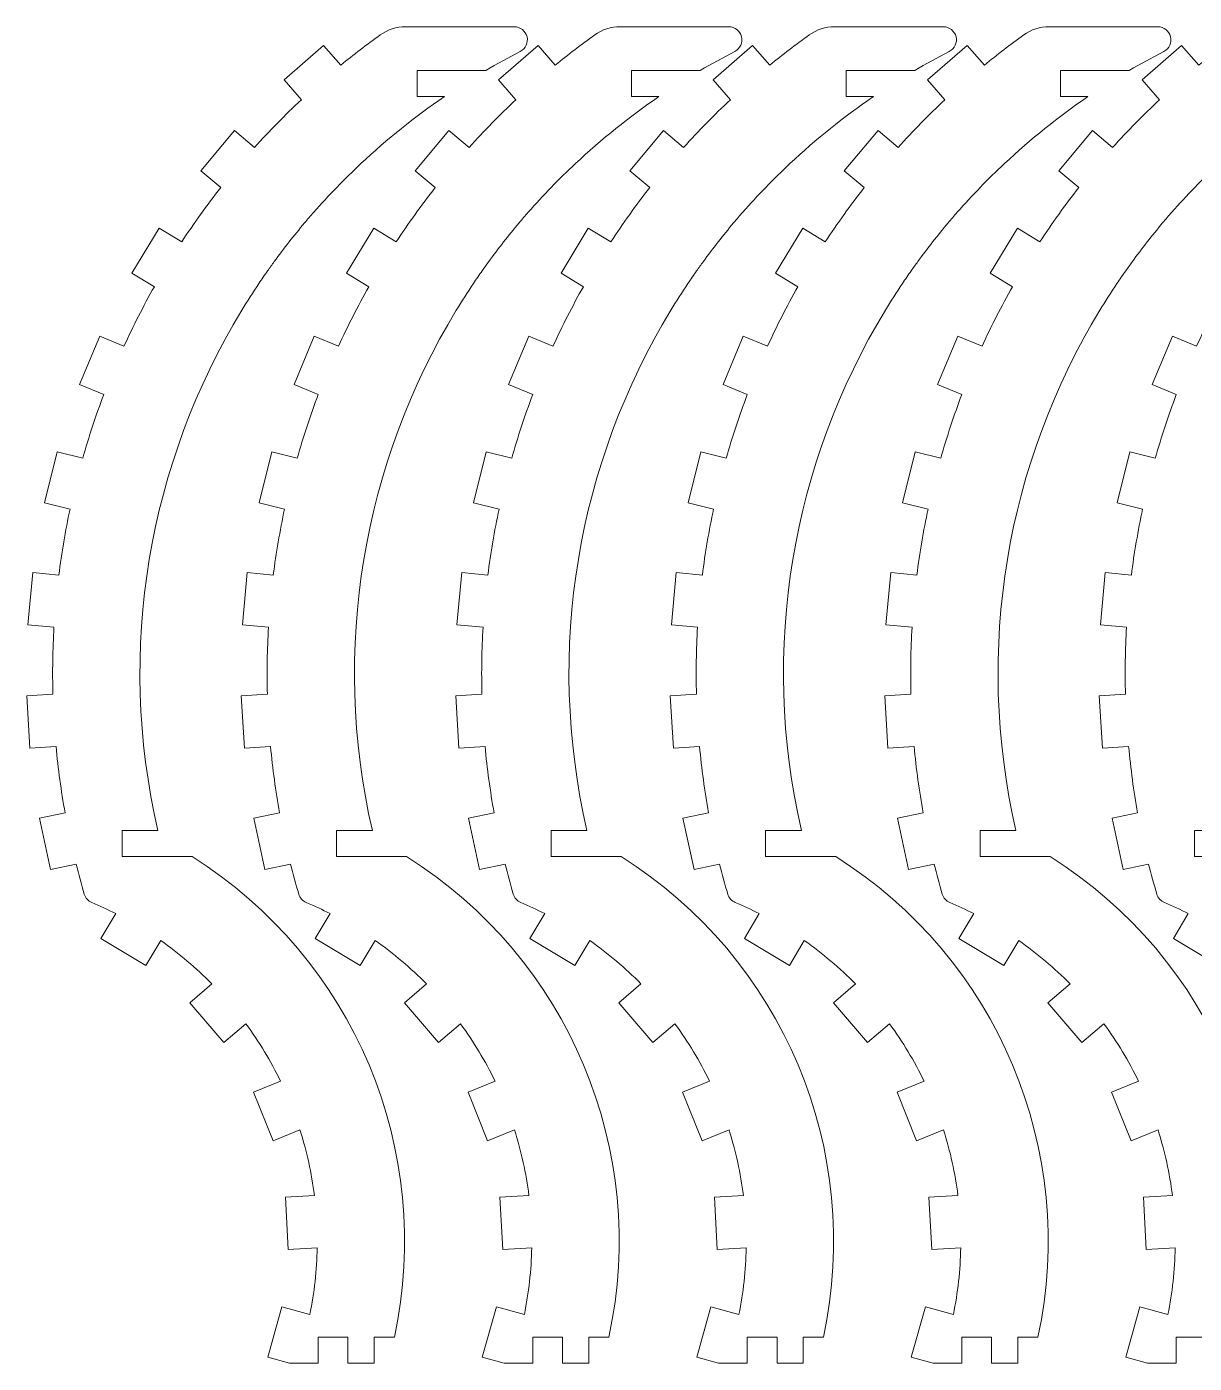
# Model space of a CAD drawing. Header units: millimetres. Extents: x -252 to 252, y -214 to 214.
# Drawn here: x -252.2 to -118.5, y -95.2 to 57.8 of the extents above; entities that cross this region are included whole.
import ezdxf

# ---------------------------------------------------------------- set-up
doc = ezdxf.new("R2010")
doc.units = ezdxf.units.MM
doc.header["$MEASUREMENT"] = 0
doc.layers.add('Camada 1', color=7, linetype='Continuous')

msp = doc.modelspace()

# ---------------------------------------------------------------- linework, layer by layer
at = {"layer": 'Camada 1', "lineweight": 20}
for points in [[(-248.5049, -4.9303), (-248.1849, -2.3951), (-247.7572, 0.1253), (-247.2228, 2.6242), (-247.2228, 2.6242), (-247.2228, 2.6242), (-250.1339, 3.349), (-250.1339, 3.349), (-250.1339, 3.349), (-250.1339, 3.349), (-248.6843, 9.1712), (-248.6843, 9.1712), (-248.6843, 9.1712), (-248.6843, 9.1712), (-245.7731, 8.4464), (-245.7731, 8.4464), (-245.7731, 8.4464), (-245.0734, 10.9041), (-244.2694, 13.3308), (-243.3632, 15.72), (-243.3632, 15.72), (-243.3632, 15.72), (-246.1311, 16.8769), (-246.1311, 16.8769), (-246.1311, 16.8769), (-246.1311, 16.8769), (-243.8175, 22.4128), (-243.8175, 22.4128), (-243.8175, 22.4128), (-243.8175, 22.4128), (-241.0495, 21.256), (-241.0495, 21.256), (-241.0495, 21.256), (-239.9861, 23.5795), (-238.8242, 25.8568), (-237.567, 28.0814), (-237.567, 28.0814), (-237.567, 28.0814), (-240.1282, 29.6436), (-240.1282, 29.6436), (-240.1282, 29.6436), (-240.1282, 29.6436), (-237.0037, 34.7659), (-237.0037, 34.7659), (-237.0037, 34.7659), (-237.0037, 34.7659), (-234.4426, 33.2037), (-234.4426, 33.2037), (-234.4426, 33.2037), (-233.04, 35.3397), (-231.547, 37.4149), (-229.9678, 39.4238), (-229.9678, 39.4238), (-229.9678, 39.4238), (-232.2631, 41.3555), (-232.2631, 41.3555), (-232.2631, 41.3555), (-232.2631, 41.3555), (-228.3999, 45.9462), (-228.3999, 45.9462), (-228.3999, 45.9462), (-228.3999, 45.9462), (-226.1045, 44.0146), (-226.1045, 44.0146), (-226.1045, 44.0146), (-224.3949, 45.9138), (-222.6052, 47.7394), (-220.7403, 49.4863), (-220.7403, 49.4863), (-220.7403, 49.4863), (-222.7171, 51.7429), (-222.7171, 51.7429), (-222.7171, 51.7429), (-222.7171, 51.7429), (-218.2039, 55.6965), (-218.2039, 55.6965), (-218.2039, 55.6965), (-218.2039, 55.6965), (-216.2271, 53.4399), (-216.2271, 53.4399), (-216.2271, 53.4399), (-214.7612, 54.64), (-213.2577, 55.7936), (-211.719, 56.8989), (-211.719, 56.8989), (-210.8689, 57.5095), (-209.8486, 57.838), (-208.802, 57.838), (-208.802, 57.838), (-208.802, 57.838), (-196.3724, 57.838), (-196.3724, 57.838), (-196.3724, 57.838), (-195.6795, 57.838), (-195.0767, 57.3634), (-194.9142, 56.6898), (-194.9142, 56.6898), (-194.7517, 56.0162), (-195.0717, 55.3189), (-195.6885, 55.003), (-195.6885, 55.003), (-197.0246, 54.3185), (-198.3411, 53.5966), (-199.6366, 52.838), (-199.6366, 52.838), (-199.6366, 52.838), (-207.499, 52.838), (-207.499, 52.838), (-207.499, 52.838), (-207.499, 52.838), (-207.499, 49.838), (-207.499, 49.838), (-207.499, 49.838), (-207.499, 49.838), (-204.3714, 49.838), (-204.3714, 49.838), (-204.3714, 49.838), (-207.7448, 47.5311), (-210.9424, 44.9672), (-213.9247, 42.1729), (-213.9247, 42.1729), (-215.8147, 40.4023), (-217.6189, 38.5394), (-219.3278, 36.5934), (-219.3278, 36.5934), (-219.6811, 36.1912), (-220.0303, 35.7851), (-220.3754, 35.3759), (-220.3754, 35.3759), (-221.5843, 33.942), (-222.7397, 32.4693), (-223.8397, 30.9612), (-223.8397, 30.9612), (-224.098, 30.6071), (-224.3533, 30.2509), (-224.6055, 29.893), (-224.6055, 29.893), (-224.9429, 29.4141), (-225.2748, 28.9317), (-225.6012, 28.4461), (-225.6012, 28.4461), (-226.2786, 27.4383), (-226.9324, 26.4161), (-227.5619, 25.3806), (-227.5619, 25.3806), (-238.188, 7.9032), (-241.956, -13.3923), (-237.1699, -34.162), (-237.1699, -34.162), (-237.1699, -34.162), (-241.2706, -34.162), (-241.2706, -34.162), (-241.2706, -34.162), (-241.2706, -34.162), (-241.2706, -37.162), (-241.2706, -37.162), (-241.2706, -37.162), (-241.2706, -37.162), (-233.244, -37.162), (-233.244, -37.162), (-233.244, -37.162), (-214.7307, -48.804), (-205.4802, -70.7853), (-210.0981, -92.162), (-210.0981, -92.162), (-210.0981, -92.162), (-212.4075, -92.162), (-212.4075, -92.162), (-212.4075, -92.162), (-212.4075, -92.162), (-212.4075, -95.162), (-212.4075, -95.162), (-212.4075, -95.162), (-212.4075, -95.162), (-215.4075, -95.162), (-215.4075, -95.162), (-215.4075, -95.162), (-215.4075, -95.162), (-215.4075, -92.162), (-215.4075, -92.162), (-215.4075, -92.162), (-215.4075, -92.162), (-218.8137, -92.162), (-218.8137, -92.162), (-218.8137, -92.162), (-218.8137, -92.162), (-218.8137, -95.162), (-218.8137, -95.162), (-218.8137, -95.162), (-218.8137, -95.162), (-222.0993, -95.162), (-222.0993, -95.162), (-222.0993, -95.162), (-222.0993, -95.162), (-224.5917, -94.4645), (-224.5917, -94.4645), (-224.5917, -94.4645), (-224.5917, -94.4645), (-222.9748, -88.6865), (-222.9748, -88.6865), (-222.9748, -88.6865), (-222.9748, -88.6865), (-219.7743, -89.5821), (-219.7743, -89.5821), (-219.7743, -89.5821), (-219.2611, -87.0682), (-218.9793, -84.5125), (-218.9326, -81.9472), (-218.9326, -81.9472), (-218.9326, -81.9472), (-222.2514, -82.1241), (-222.2514, -82.1241), (-222.2514, -82.1241), (-222.2514, -82.1241), (-222.5708, -76.1326), (-222.5708, -76.1326), (-222.5708, -76.1326), (-222.5708, -76.1326), (-219.252, -75.9557), (-219.252, -75.9557), (-219.252, -75.9557), (-219.5712, -73.4099), (-220.1231, -70.8986), (-220.9007, -68.4535), (-220.9007, -68.4535), (-220.9007, -68.4535), (-223.9878, -69.6844), (-223.9878, -69.6844), (-223.9878, -69.6844), (-223.9878, -69.6844), (-226.2099, -64.111), (-226.2099, -64.111), (-226.2099, -64.111), (-226.2099, -64.111), (-223.1227, -62.8802), (-223.1227, -62.8802), (-223.1227, -62.8802), (-224.2408, -60.5708), (-225.5681, -58.3687), (-227.088, -56.3016), (-227.088, -56.3016), (-227.088, -56.3016), (-229.6181, -58.4566), (-229.6181, -58.4566), (-229.6181, -58.4566), (-229.6181, -58.4566), (-233.5086, -53.8889), (-233.5086, -53.8889), (-233.5086, -53.8889), (-233.5086, -53.8889), (-230.9785, -51.7339), (-230.9785, -51.7339), (-230.9785, -51.7339), (-232.7774, -49.9044), (-234.7402, -48.2436), (-236.8423, -46.7724), (-236.8423, -46.7724), (-236.8423, -46.7724), (-238.5487, -49.6244), (-238.5487, -49.6244), (-238.5487, -49.6244), (-238.5487, -49.6244), (-243.6975, -46.5438), (-243.6975, -46.5438), (-243.6975, -46.5438), (-243.6975, -46.5438), (-241.9911, -43.6918), (-241.9911, -43.6918), (-241.9911, -43.6918), (-242.8892, -43.2382), (-243.8033, -42.8171), (-244.7316, -42.4292), (-244.7316, -42.4292), (-245.1493, -42.2546), (-245.4658, -41.9008), (-245.5929, -41.4663), (-245.5929, -41.4663), (-245.9277, -40.3219), (-246.2397, -39.1709), (-246.5287, -38.0141), (-246.5287, -38.0141), (-246.5287, -38.0141), (-249.4618, -38.6439), (-249.4618, -38.6439), (-249.4618, -38.6439), (-249.4618, -38.6439), (-250.7214, -32.7776), (-250.7214, -32.7776), (-250.7214, -32.7776), (-250.7214, -32.7776), (-247.7883, -32.1478), (-247.7883, -32.1478), (-247.7883, -32.1478), (-248.2412, -29.633), (-248.5867, -27.0999), (-248.824, -24.5557), (-248.824, -24.5557), (-248.824, -24.5557), (-251.8187, -24.7345), (-251.8187, -24.7345), (-251.8187, -24.7345), (-251.8187, -24.7345), (-252.1764, -18.7452), (-252.1764, -18.7452), (-252.1764, -18.7452), (-252.1764, -18.7452), (-249.1818, -18.5663), (-249.1818, -18.5663), (-249.1818, -18.5663), (-249.249, -16.0119), (-249.2074, -13.4558), (-249.0572, -10.9049), (-249.0572, -10.9049), (-249.0572, -10.9049), (-252.0444, -10.6287), (-252.0444, -10.6287), (-252.0444, -10.6287), (-252.0444, -10.6287), (-251.4921, -4.6542), (-251.4921, -4.6542), (-251.4921, -4.6542), (-251.4921, -4.6542), (-248.5049, -4.9303), (-248.5049, -4.9303)], [(-223.9516, -4.9303), (-223.6316, -2.3951), (-223.2039, 0.1253), (-222.6695, 2.6242), (-222.6695, 2.6242), (-222.6695, 2.6242), (-225.5806, 3.349), (-225.5806, 3.349), (-225.5806, 3.349), (-225.5806, 3.349), (-224.131, 9.1712), (-224.131, 9.1712), (-224.131, 9.1712), (-224.131, 9.1712), (-221.2198, 8.4464), (-221.2198, 8.4464), (-221.2198, 8.4464), (-220.5201, 10.9041), (-219.7161, 13.3308), (-218.8099, 15.72), (-218.8099, 15.72), (-218.8099, 15.72), (-221.5778, 16.8769), (-221.5778, 16.8769), (-221.5778, 16.8769), (-221.5778, 16.8769), (-219.2642, 22.4128), (-219.2642, 22.4128), (-219.2642, 22.4128), (-219.2642, 22.4128), (-216.4962, 21.256), (-216.4962, 21.256), (-216.4962, 21.256), (-215.4328, 23.5795), (-214.2709, 25.8568), (-213.0137, 28.0814), (-213.0137, 28.0814), (-213.0137, 28.0814), (-215.5749, 29.6436), (-215.5749, 29.6436), (-215.5749, 29.6436), (-215.5749, 29.6436), (-212.4504, 34.7659), (-212.4504, 34.7659), (-212.4504, 34.7659), (-212.4504, 34.7659), (-209.8893, 33.2037), (-209.8893, 33.2037), (-209.8893, 33.2037), (-208.4867, 35.3397), (-206.9937, 37.4149), (-205.4145, 39.4238), (-205.4145, 39.4238), (-205.4145, 39.4238), (-207.7098, 41.3555), (-207.7098, 41.3555), (-207.7098, 41.3555), (-207.7098, 41.3555), (-203.8466, 45.9462), (-203.8466, 45.9462), (-203.8466, 45.9462), (-203.8466, 45.9462), (-201.5512, 44.0146), (-201.5512, 44.0146), (-201.5512, 44.0146), (-199.8416, 45.9138), (-198.0519, 47.7394), (-196.187, 49.4863), (-196.187, 49.4863), (-196.187, 49.4863), (-198.1638, 51.7429), (-198.1638, 51.7429), (-198.1638, 51.7429), (-198.1638, 51.7429), (-193.6506, 55.6965), (-193.6506, 55.6965), (-193.6506, 55.6965), (-193.6506, 55.6965), (-191.6738, 53.4399), (-191.6738, 53.4399), (-191.6738, 53.4399), (-190.2079, 54.64), (-188.7044, 55.7936), (-187.1657, 56.8989), (-187.1657, 56.8989), (-186.3156, 57.5095), (-185.2953, 57.838), (-184.2487, 57.838), (-184.2487, 57.838), (-184.2487, 57.838), (-171.8191, 57.838), (-171.8191, 57.838), (-171.8191, 57.838), (-171.1262, 57.838), (-170.5234, 57.3634), (-170.3609, 56.6898), (-170.3609, 56.6898), (-170.1984, 56.0162), (-170.5184, 55.3189), (-171.1352, 55.003), (-171.1352, 55.003), (-172.4713, 54.3185), (-173.7878, 53.5966), (-175.0833, 52.838), (-175.0833, 52.838), (-175.0833, 52.838), (-182.9457, 52.838), (-182.9457, 52.838), (-182.9457, 52.838), (-182.9457, 52.838), (-182.9457, 49.838), (-182.9457, 49.838), (-182.9457, 49.838), (-182.9457, 49.838), (-179.8181, 49.838), (-179.8181, 49.838), (-179.8181, 49.838), (-183.1915, 47.5311), (-186.3891, 44.9672), (-189.3714, 42.1729), (-189.3714, 42.1729), (-191.2614, 40.4023), (-193.0656, 38.5394), (-194.7745, 36.5934), (-194.7745, 36.5934), (-195.1278, 36.1912), (-195.477, 35.7851), (-195.8221, 35.3759), (-195.8221, 35.3759), (-197.031, 33.942), (-198.1864, 32.4693), (-199.2864, 30.9612), (-199.2864, 30.9612), (-199.5447, 30.6071), (-199.8, 30.2509), (-200.0522, 29.893), (-200.0522, 29.893), (-200.3896, 29.4141), (-200.7215, 28.9317), (-201.0479, 28.4461), (-201.0479, 28.4461), (-201.7253, 27.4383), (-202.3791, 26.4161), (-203.0086, 25.3806), (-203.0086, 25.3806), (-213.6347, 7.9032), (-217.4027, -13.3923), (-212.6166, -34.162), (-212.6166, -34.162), (-212.6166, -34.162), (-216.7173, -34.162), (-216.7173, -34.162), (-216.7173, -34.162), (-216.7173, -34.162), (-216.7173, -37.162), (-216.7173, -37.162), (-216.7173, -37.162), (-216.7173, -37.162), (-208.6907, -37.162), (-208.6907, -37.162), (-208.6907, -37.162), (-190.1774, -48.804), (-180.9269, -70.7853), (-185.5448, -92.162), (-185.5448, -92.162), (-185.5448, -92.162), (-187.8542, -92.162), (-187.8542, -92.162), (-187.8542, -92.162), (-187.8542, -92.162), (-187.8542, -95.162), (-187.8542, -95.162), (-187.8542, -95.162), (-187.8542, -95.162), (-190.8542, -95.162), (-190.8542, -95.162), (-190.8542, -95.162), (-190.8542, -95.162), (-190.8542, -92.162), (-190.8542, -92.162), (-190.8542, -92.162), (-190.8542, -92.162), (-194.2604, -92.162), (-194.2604, -92.162), (-194.2604, -92.162), (-194.2604, -92.162), (-194.2604, -95.162), (-194.2604, -95.162), (-194.2604, -95.162), (-194.2604, -95.162), (-197.546, -95.162), (-197.546, -95.162), (-197.546, -95.162), (-197.546, -95.162), (-200.0384, -94.4645), (-200.0384, -94.4645), (-200.0384, -94.4645), (-200.0384, -94.4645), (-198.4215, -88.6865), (-198.4215, -88.6865), (-198.4215, -88.6865), (-198.4215, -88.6865), (-195.221, -89.5821), (-195.221, -89.5821), (-195.221, -89.5821), (-194.7078, -87.0682), (-194.426, -84.5125), (-194.3793, -81.9472), (-194.3793, -81.9472), (-194.3793, -81.9472), (-197.6981, -82.1241), (-197.6981, -82.1241), (-197.6981, -82.1241), (-197.6981, -82.1241), (-198.0175, -76.1326), (-198.0175, -76.1326), (-198.0175, -76.1326), (-198.0175, -76.1326), (-194.6987, -75.9557), (-194.6987, -75.9557), (-194.6987, -75.9557), (-195.0179, -73.4099), (-195.5698, -70.8986), (-196.3474, -68.4535), (-196.3474, -68.4535), (-196.3474, -68.4535), (-199.4345, -69.6844), (-199.4345, -69.6844), (-199.4345, -69.6844), (-199.4345, -69.6844), (-201.6566, -64.111), (-201.6566, -64.111), (-201.6566, -64.111), (-201.6566, -64.111), (-198.5694, -62.8802), (-198.5694, -62.8802), (-198.5694, -62.8802), (-199.6875, -60.5708), (-201.0148, -58.3687), (-202.5347, -56.3016), (-202.5347, -56.3016), (-202.5347, -56.3016), (-205.0648, -58.4566), (-205.0648, -58.4566), (-205.0648, -58.4566), (-205.0648, -58.4566), (-208.9553, -53.8889), (-208.9553, -53.8889), (-208.9553, -53.8889), (-208.9553, -53.8889), (-206.4252, -51.7339), (-206.4252, -51.7339), (-206.4252, -51.7339), (-208.2241, -49.9044), (-210.1869, -48.2436), (-212.289, -46.7724), (-212.289, -46.7724), (-212.289, -46.7724), (-213.9954, -49.6244), (-213.9954, -49.6244), (-213.9954, -49.6244), (-213.9954, -49.6244), (-219.1442, -46.5438), (-219.1442, -46.5438), (-219.1442, -46.5438), (-219.1442, -46.5438), (-217.4378, -43.6918), (-217.4378, -43.6918), (-217.4378, -43.6918), (-218.3359, -43.2382), (-219.25, -42.8171), (-220.1783, -42.4292), (-220.1783, -42.4292), (-220.596, -42.2546), (-220.9125, -41.9008), (-221.0396, -41.4663), (-221.0396, -41.4663), (-221.3744, -40.3219), (-221.6864, -39.1709), (-221.9754, -38.0141), (-221.9754, -38.0141), (-221.9754, -38.0141), (-224.9085, -38.6439), (-224.9085, -38.6439), (-224.9085, -38.6439), (-224.9085, -38.6439), (-226.1681, -32.7776), (-226.1681, -32.7776), (-226.1681, -32.7776), (-226.1681, -32.7776), (-223.235, -32.1478), (-223.235, -32.1478), (-223.235, -32.1478), (-223.6879, -29.633), (-224.0334, -27.0999), (-224.2707, -24.5557), (-224.2707, -24.5557), (-224.2707, -24.5557), (-227.2654, -24.7345), (-227.2654, -24.7345), (-227.2654, -24.7345), (-227.2654, -24.7345), (-227.6231, -18.7452), (-227.6231, -18.7452), (-227.6231, -18.7452), (-227.6231, -18.7452), (-224.6285, -18.5663), (-224.6285, -18.5663), (-224.6285, -18.5663), (-224.6957, -16.0119), (-224.6541, -13.4558), (-224.5039, -10.9049), (-224.5039, -10.9049), (-224.5039, -10.9049), (-227.4911, -10.6287), (-227.4911, -10.6287), (-227.4911, -10.6287), (-227.4911, -10.6287), (-226.9388, -4.6542), (-226.9388, -4.6542), (-226.9388, -4.6542), (-226.9388, -4.6542), (-223.9516, -4.9303), (-223.9516, -4.9303)], [(-199.3983, -4.9303), (-199.0783, -2.3951), (-198.6506, 0.1253), (-198.1162, 2.6242), (-198.1162, 2.6242), (-198.1162, 2.6242), (-201.0273, 3.349), (-201.0273, 3.349), (-201.0273, 3.349), (-201.0273, 3.349), (-199.5777, 9.1712), (-199.5777, 9.1712), (-199.5777, 9.1712), (-199.5777, 9.1712), (-196.6665, 8.4464), (-196.6665, 8.4464), (-196.6665, 8.4464), (-195.9668, 10.9041), (-195.1628, 13.3308), (-194.2566, 15.72), (-194.2566, 15.72), (-194.2566, 15.72), (-197.0245, 16.8769), (-197.0245, 16.8769), (-197.0245, 16.8769), (-197.0245, 16.8769), (-194.7109, 22.4128), (-194.7109, 22.4128), (-194.7109, 22.4128), (-194.7109, 22.4128), (-191.9429, 21.256), (-191.9429, 21.256), (-191.9429, 21.256), (-190.8795, 23.5795), (-189.7176, 25.8568), (-188.4604, 28.0814), (-188.4604, 28.0814), (-188.4604, 28.0814), (-191.0216, 29.6436), (-191.0216, 29.6436), (-191.0216, 29.6436), (-191.0216, 29.6436), (-187.8971, 34.7659), (-187.8971, 34.7659), (-187.8971, 34.7659), (-187.8971, 34.7659), (-185.336, 33.2037), (-185.336, 33.2037), (-185.336, 33.2037), (-183.9334, 35.3397), (-182.4404, 37.4149), (-180.8612, 39.4238), (-180.8612, 39.4238), (-180.8612, 39.4238), (-183.1565, 41.3555), (-183.1565, 41.3555), (-183.1565, 41.3555), (-183.1565, 41.3555), (-179.2933, 45.9462), (-179.2933, 45.9462), (-179.2933, 45.9462), (-179.2933, 45.9462), (-176.9979, 44.0146), (-176.9979, 44.0146), (-176.9979, 44.0146), (-175.2883, 45.9138), (-173.4986, 47.7394), (-171.6337, 49.4863), (-171.6337, 49.4863), (-171.6337, 49.4863), (-173.6105, 51.7429), (-173.6105, 51.7429), (-173.6105, 51.7429), (-173.6105, 51.7429), (-169.0973, 55.6965), (-169.0973, 55.6965), (-169.0973, 55.6965), (-169.0973, 55.6965), (-167.1205, 53.4399), (-167.1205, 53.4399), (-167.1205, 53.4399), (-165.6546, 54.64), (-164.1511, 55.7936), (-162.6124, 56.8989), (-162.6124, 56.8989), (-161.7623, 57.5095), (-160.742, 57.838), (-159.6954, 57.838), (-159.6954, 57.838), (-159.6954, 57.838), (-147.2658, 57.838), (-147.2658, 57.838), (-147.2658, 57.838), (-146.5729, 57.838), (-145.9701, 57.3634), (-145.8076, 56.6898), (-145.8076, 56.6898), (-145.6451, 56.0162), (-145.9651, 55.3189), (-146.5819, 55.003), (-146.5819, 55.003), (-147.918, 54.3185), (-149.2345, 53.5966), (-150.53, 52.838), (-150.53, 52.838), (-150.53, 52.838), (-158.3924, 52.838), (-158.3924, 52.838), (-158.3924, 52.838), (-158.3924, 52.838), (-158.3924, 49.838), (-158.3924, 49.838), (-158.3924, 49.838), (-158.3924, 49.838), (-155.2648, 49.838), (-155.2648, 49.838), (-155.2648, 49.838), (-158.6382, 47.5311), (-161.8358, 44.9672), (-164.8181, 42.1729), (-164.8181, 42.1729), (-166.7081, 40.4023), (-168.5123, 38.5394), (-170.2212, 36.5934), (-170.2212, 36.5934), (-170.5745, 36.1912), (-170.9237, 35.7851), (-171.2688, 35.3759), (-171.2688, 35.3759), (-172.4777, 33.942), (-173.6331, 32.4693), (-174.7331, 30.9612), (-174.7331, 30.9612), (-174.9914, 30.6071), (-175.2467, 30.2509), (-175.4989, 29.893), (-175.4989, 29.893), (-175.8363, 29.4141), (-176.1682, 28.9317), (-176.4946, 28.4461), (-176.4946, 28.4461), (-177.172, 27.4383), (-177.8258, 26.4161), (-178.4553, 25.3806), (-178.4553, 25.3806), (-189.0814, 7.9032), (-192.8494, -13.3923), (-188.0633, -34.162), (-188.0633, -34.162), (-188.0633, -34.162), (-192.164, -34.162), (-192.164, -34.162), (-192.164, -34.162), (-192.164, -34.162), (-192.164, -37.162), (-192.164, -37.162), (-192.164, -37.162), (-192.164, -37.162), (-184.1374, -37.162), (-184.1374, -37.162), (-184.1374, -37.162), (-165.6241, -48.804), (-156.3736, -70.7853), (-160.9915, -92.162), (-160.9915, -92.162), (-160.9915, -92.162), (-163.3009, -92.162), (-163.3009, -92.162), (-163.3009, -92.162), (-163.3009, -92.162), (-163.3009, -95.162), (-163.3009, -95.162), (-163.3009, -95.162), (-163.3009, -95.162), (-166.3009, -95.162), (-166.3009, -95.162), (-166.3009, -95.162), (-166.3009, -95.162), (-166.3009, -92.162), (-166.3009, -92.162), (-166.3009, -92.162), (-166.3009, -92.162), (-169.7071, -92.162), (-169.7071, -92.162), (-169.7071, -92.162), (-169.7071, -92.162), (-169.7071, -95.162), (-169.7071, -95.162), (-169.7071, -95.162), (-169.7071, -95.162), (-172.9927, -95.162), (-172.9927, -95.162), (-172.9927, -95.162), (-172.9927, -95.162), (-175.4851, -94.4645), (-175.4851, -94.4645), (-175.4851, -94.4645), (-175.4851, -94.4645), (-173.8682, -88.6865), (-173.8682, -88.6865), (-173.8682, -88.6865), (-173.8682, -88.6865), (-170.6677, -89.5821), (-170.6677, -89.5821), (-170.6677, -89.5821), (-170.1545, -87.0682), (-169.8727, -84.5125), (-169.826, -81.9472), (-169.826, -81.9472), (-169.826, -81.9472), (-173.1448, -82.1241), (-173.1448, -82.1241), (-173.1448, -82.1241), (-173.1448, -82.1241), (-173.4642, -76.1326), (-173.4642, -76.1326), (-173.4642, -76.1326), (-173.4642, -76.1326), (-170.1454, -75.9557), (-170.1454, -75.9557), (-170.1454, -75.9557), (-170.4646, -73.4099), (-171.0165, -70.8986), (-171.7941, -68.4535), (-171.7941, -68.4535), (-171.7941, -68.4535), (-174.8812, -69.6844), (-174.8812, -69.6844), (-174.8812, -69.6844), (-174.8812, -69.6844), (-177.1033, -64.111), (-177.1033, -64.111), (-177.1033, -64.111), (-177.1033, -64.111), (-174.0161, -62.8802), (-174.0161, -62.8802), (-174.0161, -62.8802), (-175.1342, -60.5708), (-176.4615, -58.3687), (-177.9814, -56.3016), (-177.9814, -56.3016), (-177.9814, -56.3016), (-180.5115, -58.4566), (-180.5115, -58.4566), (-180.5115, -58.4566), (-180.5115, -58.4566), (-184.402, -53.8889), (-184.402, -53.8889), (-184.402, -53.8889), (-184.402, -53.8889), (-181.8719, -51.7339), (-181.8719, -51.7339), (-181.8719, -51.7339), (-183.6708, -49.9044), (-185.6336, -48.2436), (-187.7357, -46.7724), (-187.7357, -46.7724), (-187.7357, -46.7724), (-189.4421, -49.6244), (-189.4421, -49.6244), (-189.4421, -49.6244), (-189.4421, -49.6244), (-194.5909, -46.5438), (-194.5909, -46.5438), (-194.5909, -46.5438), (-194.5909, -46.5438), (-192.8845, -43.6918), (-192.8845, -43.6918), (-192.8845, -43.6918), (-193.7826, -43.2382), (-194.6967, -42.8171), (-195.625, -42.4292), (-195.625, -42.4292), (-196.0427, -42.2546), (-196.3592, -41.9008), (-196.4863, -41.4663), (-196.4863, -41.4663), (-196.8211, -40.3219), (-197.1331, -39.1709), (-197.4221, -38.0141), (-197.4221, -38.0141), (-197.4221, -38.0141), (-200.3552, -38.6439), (-200.3552, -38.6439), (-200.3552, -38.6439), (-200.3552, -38.6439), (-201.6148, -32.7776), (-201.6148, -32.7776), (-201.6148, -32.7776), (-201.6148, -32.7776), (-198.6817, -32.1478), (-198.6817, -32.1478), (-198.6817, -32.1478), (-199.1346, -29.633), (-199.4801, -27.0999), (-199.7174, -24.5557), (-199.7174, -24.5557), (-199.7174, -24.5557), (-202.7121, -24.7345), (-202.7121, -24.7345), (-202.7121, -24.7345), (-202.7121, -24.7345), (-203.0698, -18.7452), (-203.0698, -18.7452), (-203.0698, -18.7452), (-203.0698, -18.7452), (-200.0752, -18.5663), (-200.0752, -18.5663), (-200.0752, -18.5663), (-200.1424, -16.0119), (-200.1008, -13.4558), (-199.9506, -10.9049), (-199.9506, -10.9049), (-199.9506, -10.9049), (-202.9378, -10.6287), (-202.9378, -10.6287), (-202.9378, -10.6287), (-202.9378, -10.6287), (-202.3855, -4.6542), (-202.3855, -4.6542), (-202.3855, -4.6542), (-202.3855, -4.6542), (-199.3983, -4.9303), (-199.3983, -4.9303)], [(-174.845, -4.9303), (-174.525, -2.3951), (-174.0973, 0.1253), (-173.5629, 2.6242), (-173.5629, 2.6242), (-173.5629, 2.6242), (-176.474, 3.349), (-176.474, 3.349), (-176.474, 3.349), (-176.474, 3.349), (-175.0244, 9.1712), (-175.0244, 9.1712), (-175.0244, 9.1712), (-175.0244, 9.1712), (-172.1132, 8.4464), (-172.1132, 8.4464), (-172.1132, 8.4464), (-171.4135, 10.9041), (-170.6095, 13.3308), (-169.7033, 15.72), (-169.7033, 15.72), (-169.7033, 15.72), (-172.4712, 16.8769), (-172.4712, 16.8769), (-172.4712, 16.8769), (-172.4712, 16.8769), (-170.1576, 22.4128), (-170.1576, 22.4128), (-170.1576, 22.4128), (-170.1576, 22.4128), (-167.3896, 21.256), (-167.3896, 21.256), (-167.3896, 21.256), (-166.3262, 23.5795), (-165.1643, 25.8568), (-163.9071, 28.0814), (-163.9071, 28.0814), (-163.9071, 28.0814), (-166.4683, 29.6436), (-166.4683, 29.6436), (-166.4683, 29.6436), (-166.4683, 29.6436), (-163.3438, 34.7659), (-163.3438, 34.7659), (-163.3438, 34.7659), (-163.3438, 34.7659), (-160.7827, 33.2037), (-160.7827, 33.2037), (-160.7827, 33.2037), (-159.3801, 35.3397), (-157.8871, 37.4149), (-156.3079, 39.4238), (-156.3079, 39.4238), (-156.3079, 39.4238), (-158.6032, 41.3555), (-158.6032, 41.3555), (-158.6032, 41.3555), (-158.6032, 41.3555), (-154.74, 45.9462), (-154.74, 45.9462), (-154.74, 45.9462), (-154.74, 45.9462), (-152.4446, 44.0146), (-152.4446, 44.0146), (-152.4446, 44.0146), (-150.735, 45.9138), (-148.9453, 47.7394), (-147.0804, 49.4863), (-147.0804, 49.4863), (-147.0804, 49.4863), (-149.0572, 51.7429), (-149.0572, 51.7429), (-149.0572, 51.7429), (-149.0572, 51.7429), (-144.544, 55.6965), (-144.544, 55.6965), (-144.544, 55.6965), (-144.544, 55.6965), (-142.5672, 53.4399), (-142.5672, 53.4399), (-142.5672, 53.4399), (-141.1013, 54.64), (-139.5978, 55.7936), (-138.0591, 56.8989), (-138.0591, 56.8989), (-137.209, 57.5095), (-136.1887, 57.838), (-135.1421, 57.838), (-135.1421, 57.838), (-135.1421, 57.838), (-122.7125, 57.838), (-122.7125, 57.838), (-122.7125, 57.838), (-122.0196, 57.838), (-121.4168, 57.3634), (-121.2543, 56.6898), (-121.2543, 56.6898), (-121.0918, 56.0162), (-121.4118, 55.3189), (-122.0286, 55.003), (-122.0286, 55.003), (-123.3647, 54.3185), (-124.6812, 53.5966), (-125.9767, 52.838), (-125.9767, 52.838), (-125.9767, 52.838), (-133.8391, 52.838), (-133.8391, 52.838), (-133.8391, 52.838), (-133.8391, 52.838), (-133.8391, 49.838), (-133.8391, 49.838), (-133.8391, 49.838), (-133.8391, 49.838), (-130.7115, 49.838), (-130.7115, 49.838), (-130.7115, 49.838), (-134.0849, 47.5311), (-137.2825, 44.9672), (-140.2648, 42.1729), (-140.2648, 42.1729), (-142.1548, 40.4023), (-143.959, 38.5394), (-145.6679, 36.5934), (-145.6679, 36.5934), (-146.0212, 36.1912), (-146.3704, 35.7851), (-146.7155, 35.3759), (-146.7155, 35.3759), (-147.9244, 33.942), (-149.0798, 32.4693), (-150.1798, 30.9612), (-150.1798, 30.9612), (-150.4381, 30.6071), (-150.6934, 30.2509), (-150.9456, 29.893), (-150.9456, 29.893), (-151.283, 29.4141), (-151.6149, 28.9317), (-151.9413, 28.4461), (-151.9413, 28.4461), (-152.6187, 27.4383), (-153.2725, 26.4161), (-153.902, 25.3806), (-153.902, 25.3806), (-164.5281, 7.9032), (-168.2961, -13.3923), (-163.51, -34.162), (-163.51, -34.162), (-163.51, -34.162), (-167.6107, -34.162), (-167.6107, -34.162), (-167.6107, -34.162), (-167.6107, -34.162), (-167.6107, -37.162), (-167.6107, -37.162), (-167.6107, -37.162), (-167.6107, -37.162), (-159.5841, -37.162), (-159.5841, -37.162), (-159.5841, -37.162), (-141.0708, -48.804), (-131.8203, -70.7853), (-136.4382, -92.162), (-136.4382, -92.162), (-136.4382, -92.162), (-138.7476, -92.162), (-138.7476, -92.162), (-138.7476, -92.162), (-138.7476, -92.162), (-138.7476, -95.162), (-138.7476, -95.162), (-138.7476, -95.162), (-138.7476, -95.162), (-141.7476, -95.162), (-141.7476, -95.162), (-141.7476, -95.162), (-141.7476, -95.162), (-141.7476, -92.162), (-141.7476, -92.162), (-141.7476, -92.162), (-141.7476, -92.162), (-145.1538, -92.162), (-145.1538, -92.162), (-145.1538, -92.162), (-145.1538, -92.162), (-145.1538, -95.162), (-145.1538, -95.162), (-145.1538, -95.162), (-145.1538, -95.162), (-148.4394, -95.162), (-148.4394, -95.162), (-148.4394, -95.162), (-148.4394, -95.162), (-150.9318, -94.4645), (-150.9318, -94.4645), (-150.9318, -94.4645), (-150.9318, -94.4645), (-149.3149, -88.6865), (-149.3149, -88.6865), (-149.3149, -88.6865), (-149.3149, -88.6865), (-146.1144, -89.5821), (-146.1144, -89.5821), (-146.1144, -89.5821), (-145.6012, -87.0682), (-145.3194, -84.5125), (-145.2727, -81.9472), (-145.2727, -81.9472), (-145.2727, -81.9472), (-148.5915, -82.1241), (-148.5915, -82.1241), (-148.5915, -82.1241), (-148.5915, -82.1241), (-148.9109, -76.1326), (-148.9109, -76.1326), (-148.9109, -76.1326), (-148.9109, -76.1326), (-145.5921, -75.9557), (-145.5921, -75.9557), (-145.5921, -75.9557), (-145.9113, -73.4099), (-146.4632, -70.8986), (-147.2408, -68.4535), (-147.2408, -68.4535), (-147.2408, -68.4535), (-150.3279, -69.6844), (-150.3279, -69.6844), (-150.3279, -69.6844), (-150.3279, -69.6844), (-152.55, -64.111), (-152.55, -64.111), (-152.55, -64.111), (-152.55, -64.111), (-149.4628, -62.8802), (-149.4628, -62.8802), (-149.4628, -62.8802), (-150.5809, -60.5708), (-151.9082, -58.3687), (-153.4281, -56.3016), (-153.4281, -56.3016), (-153.4281, -56.3016), (-155.9582, -58.4566), (-155.9582, -58.4566), (-155.9582, -58.4566), (-155.9582, -58.4566), (-159.8487, -53.8889), (-159.8487, -53.8889), (-159.8487, -53.8889), (-159.8487, -53.8889), (-157.3186, -51.7339), (-157.3186, -51.7339), (-157.3186, -51.7339), (-159.1175, -49.9044), (-161.0803, -48.2436), (-163.1824, -46.7724), (-163.1824, -46.7724), (-163.1824, -46.7724), (-164.8888, -49.6244), (-164.8888, -49.6244), (-164.8888, -49.6244), (-164.8888, -49.6244), (-170.0376, -46.5438), (-170.0376, -46.5438), (-170.0376, -46.5438), (-170.0376, -46.5438), (-168.3312, -43.6918), (-168.3312, -43.6918), (-168.3312, -43.6918), (-169.2293, -43.2382), (-170.1434, -42.8171), (-171.0717, -42.4292), (-171.0717, -42.4292), (-171.4894, -42.2546), (-171.8059, -41.9008), (-171.933, -41.4663), (-171.933, -41.4663), (-172.2678, -40.3219), (-172.5798, -39.1709), (-172.8688, -38.0141), (-172.8688, -38.0141), (-172.8688, -38.0141), (-175.8019, -38.6439), (-175.8019, -38.6439), (-175.8019, -38.6439), (-175.8019, -38.6439), (-177.0615, -32.7776), (-177.0615, -32.7776), (-177.0615, -32.7776), (-177.0615, -32.7776), (-174.1284, -32.1478), (-174.1284, -32.1478), (-174.1284, -32.1478), (-174.5813, -29.633), (-174.9268, -27.0999), (-175.1641, -24.5557), (-175.1641, -24.5557), (-175.1641, -24.5557), (-178.1588, -24.7345), (-178.1588, -24.7345), (-178.1588, -24.7345), (-178.1588, -24.7345), (-178.5165, -18.7452), (-178.5165, -18.7452), (-178.5165, -18.7452), (-178.5165, -18.7452), (-175.5219, -18.5663), (-175.5219, -18.5663), (-175.5219, -18.5663), (-175.5891, -16.0119), (-175.5475, -13.4558), (-175.3973, -10.9049), (-175.3973, -10.9049), (-175.3973, -10.9049), (-178.3845, -10.6287), (-178.3845, -10.6287), (-178.3845, -10.6287), (-178.3845, -10.6287), (-177.8322, -4.6542), (-177.8322, -4.6542), (-177.8322, -4.6542), (-177.8322, -4.6542), (-174.845, -4.9303), (-174.845, -4.9303)], [(-150.2917, -4.9303), (-149.9717, -2.3951), (-149.544, 0.1253), (-149.0096, 2.6242), (-149.0096, 2.6242), (-149.0096, 2.6242), (-151.9207, 3.349), (-151.9207, 3.349), (-151.9207, 3.349), (-151.9207, 3.349), (-150.4711, 9.1712), (-150.4711, 9.1712), (-150.4711, 9.1712), (-150.4711, 9.1712), (-147.5599, 8.4464), (-147.5599, 8.4464), (-147.5599, 8.4464), (-146.8602, 10.9041), (-146.0562, 13.3308), (-145.15, 15.72), (-145.15, 15.72), (-145.15, 15.72), (-147.9179, 16.8769), (-147.9179, 16.8769), (-147.9179, 16.8769), (-147.9179, 16.8769), (-145.6043, 22.4128), (-145.6043, 22.4128), (-145.6043, 22.4128), (-145.6043, 22.4128), (-142.8363, 21.256), (-142.8363, 21.256), (-142.8363, 21.256), (-141.7729, 23.5795), (-140.611, 25.8568), (-139.3538, 28.0814), (-139.3538, 28.0814), (-139.3538, 28.0814), (-141.915, 29.6436), (-141.915, 29.6436), (-141.915, 29.6436), (-141.915, 29.6436), (-138.7905, 34.7659), (-138.7905, 34.7659), (-138.7905, 34.7659), (-138.7905, 34.7659), (-136.2294, 33.2037), (-136.2294, 33.2037), (-136.2294, 33.2037), (-134.8268, 35.3397), (-133.3338, 37.4149), (-131.7546, 39.4238), (-131.7546, 39.4238), (-131.7546, 39.4238), (-134.0499, 41.3555), (-134.0499, 41.3555), (-134.0499, 41.3555), (-134.0499, 41.3555), (-130.1867, 45.9462), (-130.1867, 45.9462), (-130.1867, 45.9462), (-130.1867, 45.9462), (-127.8913, 44.0146), (-127.8913, 44.0146), (-127.8913, 44.0146), (-126.1817, 45.9138), (-124.392, 47.7394), (-122.5271, 49.4863), (-122.5271, 49.4863), (-122.5271, 49.4863), (-124.5039, 51.7429), (-124.5039, 51.7429), (-124.5039, 51.7429), (-124.5039, 51.7429), (-119.9907, 55.6965), (-119.9907, 55.6965), (-119.9907, 55.6965), (-119.9907, 55.6965), (-118.0139, 53.4399), (-118.0139, 53.4399), (-118.0139, 53.4399), (-116.548, 54.64), (-115.0445, 55.7936), (-113.5058, 56.8989), (-113.5058, 56.8989), (-112.6557, 57.5095), (-111.6354, 57.838), (-110.5888, 57.838), (-110.5888, 57.838), (-110.5888, 57.838), (-98.1592, 57.838), (-98.1592, 57.838), (-98.1592, 57.838), (-97.4663, 57.838), (-96.8635, 57.3634), (-96.701, 56.6898), (-96.701, 56.6898), (-96.5385, 56.0162), (-96.8585, 55.3189), (-97.4753, 55.003), (-97.4753, 55.003), (-98.8114, 54.3185), (-100.1279, 53.5966), (-101.4234, 52.838), (-101.4234, 52.838), (-101.4234, 52.838), (-109.2858, 52.838), (-109.2858, 52.838), (-109.2858, 52.838), (-109.2858, 52.838), (-109.2858, 49.838), (-109.2858, 49.838), (-109.2858, 49.838), (-109.2858, 49.838), (-106.1582, 49.838), (-106.1582, 49.838), (-106.1582, 49.838), (-109.5316, 47.5311), (-112.7292, 44.9672), (-115.7115, 42.1729), (-115.7115, 42.1729), (-117.6015, 40.4023), (-119.4057, 38.5394), (-121.1146, 36.5934), (-121.1146, 36.5934), (-121.4679, 36.1912), (-121.8171, 35.7851), (-122.1622, 35.3759), (-122.1622, 35.3759), (-123.3711, 33.942), (-124.5265, 32.4693), (-125.6265, 30.9612), (-125.6265, 30.9612), (-125.8848, 30.6071), (-126.1401, 30.2509), (-126.3923, 29.893), (-126.3923, 29.893), (-126.7297, 29.4141), (-127.0616, 28.9317), (-127.388, 28.4461), (-127.388, 28.4461), (-128.0654, 27.4383), (-128.7192, 26.4161), (-129.3487, 25.3806), (-129.3487, 25.3806), (-139.9748, 7.9032), (-143.7428, -13.3923), (-138.9567, -34.162), (-138.9567, -34.162), (-138.9567, -34.162), (-143.0574, -34.162), (-143.0574, -34.162), (-143.0574, -34.162), (-143.0574, -34.162), (-143.0574, -37.162), (-143.0574, -37.162), (-143.0574, -37.162), (-143.0574, -37.162), (-135.0308, -37.162), (-135.0308, -37.162), (-135.0308, -37.162), (-116.5175, -48.804), (-107.267, -70.7853), (-111.8849, -92.162), (-111.8849, -92.162), (-111.8849, -92.162), (-114.1943, -92.162), (-114.1943, -92.162), (-114.1943, -92.162), (-114.1943, -92.162), (-114.1943, -95.162), (-114.1943, -95.162), (-114.1943, -95.162), (-114.1943, -95.162), (-117.1943, -95.162), (-117.1943, -95.162), (-117.1943, -95.162), (-117.1943, -95.162), (-117.1943, -92.162), (-117.1943, -92.162), (-117.1943, -92.162), (-117.1943, -92.162), (-120.6005, -92.162), (-120.6005, -92.162), (-120.6005, -92.162), (-120.6005, -92.162), (-120.6005, -95.162), (-120.6005, -95.162), (-120.6005, -95.162), (-120.6005, -95.162), (-123.8861, -95.162), (-123.8861, -95.162), (-123.8861, -95.162), (-123.8861, -95.162), (-126.3785, -94.4645), (-126.3785, -94.4645), (-126.3785, -94.4645), (-126.3785, -94.4645), (-124.7616, -88.6865), (-124.7616, -88.6865), (-124.7616, -88.6865), (-124.7616, -88.6865), (-121.5611, -89.5821), (-121.5611, -89.5821), (-121.5611, -89.5821), (-121.0479, -87.0682), (-120.7661, -84.5125), (-120.7194, -81.9472), (-120.7194, -81.9472), (-120.7194, -81.9472), (-124.0382, -82.1241), (-124.0382, -82.1241), (-124.0382, -82.1241), (-124.0382, -82.1241), (-124.3576, -76.1326), (-124.3576, -76.1326), (-124.3576, -76.1326), (-124.3576, -76.1326), (-121.0388, -75.9557), (-121.0388, -75.9557), (-121.0388, -75.9557), (-121.358, -73.4099), (-121.9099, -70.8986), (-122.6875, -68.4535), (-122.6875, -68.4535), (-122.6875, -68.4535), (-125.7746, -69.6844), (-125.7746, -69.6844), (-125.7746, -69.6844), (-125.7746, -69.6844), (-127.9967, -64.111), (-127.9967, -64.111), (-127.9967, -64.111), (-127.9967, -64.111), (-124.9095, -62.8802), (-124.9095, -62.8802), (-124.9095, -62.8802), (-126.0276, -60.5708), (-127.3549, -58.3687), (-128.8748, -56.3016), (-128.8748, -56.3016), (-128.8748, -56.3016), (-131.4049, -58.4566), (-131.4049, -58.4566), (-131.4049, -58.4566), (-131.4049, -58.4566), (-135.2954, -53.8889), (-135.2954, -53.8889), (-135.2954, -53.8889), (-135.2954, -53.8889), (-132.7653, -51.7339), (-132.7653, -51.7339), (-132.7653, -51.7339), (-134.5642, -49.9044), (-136.527, -48.2436), (-138.6291, -46.7724), (-138.6291, -46.7724), (-138.6291, -46.7724), (-140.3355, -49.6244), (-140.3355, -49.6244), (-140.3355, -49.6244), (-140.3355, -49.6244), (-145.4843, -46.5438), (-145.4843, -46.5438), (-145.4843, -46.5438), (-145.4843, -46.5438), (-143.7779, -43.6918), (-143.7779, -43.6918), (-143.7779, -43.6918), (-144.676, -43.2382), (-145.5901, -42.8171), (-146.5184, -42.4292), (-146.5184, -42.4292), (-146.9361, -42.2546), (-147.2526, -41.9008), (-147.3797, -41.4663), (-147.3797, -41.4663), (-147.7145, -40.3219), (-148.0265, -39.1709), (-148.3155, -38.0141), (-148.3155, -38.0141), (-148.3155, -38.0141), (-151.2486, -38.6439), (-151.2486, -38.6439), (-151.2486, -38.6439), (-151.2486, -38.6439), (-152.5082, -32.7776), (-152.5082, -32.7776), (-152.5082, -32.7776), (-152.5082, -32.7776), (-149.5751, -32.1478), (-149.5751, -32.1478), (-149.5751, -32.1478), (-150.028, -29.633), (-150.3735, -27.0999), (-150.6108, -24.5557), (-150.6108, -24.5557), (-150.6108, -24.5557), (-153.6055, -24.7345), (-153.6055, -24.7345), (-153.6055, -24.7345), (-153.6055, -24.7345), (-153.9632, -18.7452), (-153.9632, -18.7452), (-153.9632, -18.7452), (-153.9632, -18.7452), (-150.9686, -18.5663), (-150.9686, -18.5663), (-150.9686, -18.5663), (-151.0358, -16.0119), (-150.9942, -13.4558), (-150.844, -10.9049), (-150.844, -10.9049), (-150.844, -10.9049), (-153.8312, -10.6287), (-153.8312, -10.6287), (-153.8312, -10.6287), (-153.8312, -10.6287), (-153.2789, -4.6542), (-153.2789, -4.6542), (-153.2789, -4.6542), (-153.2789, -4.6542), (-150.2917, -4.9303), (-150.2917, -4.9303)], [(-125.7384, -4.9303), (-125.4184, -2.3951), (-124.9907, 0.1253), (-124.4563, 2.6242), (-124.4563, 2.6242), (-124.4563, 2.6242), (-127.3674, 3.349), (-127.3674, 3.349), (-127.3674, 3.349), (-127.3674, 3.349), (-125.9178, 9.1712), (-125.9178, 9.1712), (-125.9178, 9.1712), (-125.9178, 9.1712), (-123.0066, 8.4464), (-123.0066, 8.4464), (-123.0066, 8.4464), (-122.3069, 10.9041), (-121.5029, 13.3308), (-120.5967, 15.72), (-120.5967, 15.72), (-120.5967, 15.72), (-123.3646, 16.8769), (-123.3646, 16.8769), (-123.3646, 16.8769), (-123.3646, 16.8769), (-121.051, 22.4128), (-121.051, 22.4128), (-121.051, 22.4128), (-121.051, 22.4128), (-118.283, 21.256), (-118.283, 21.256), (-118.283, 21.256), (-117.2196, 23.5795), (-116.0577, 25.8568), (-114.8005, 28.0814), (-114.8005, 28.0814), (-114.8005, 28.0814), (-117.3617, 29.6436), (-117.3617, 29.6436), (-117.3617, 29.6436), (-117.3617, 29.6436), (-114.2372, 34.7659), (-114.2372, 34.7659), (-114.2372, 34.7659), (-114.2372, 34.7659), (-111.6761, 33.2037), (-111.6761, 33.2037), (-111.6761, 33.2037), (-110.2735, 35.3397), (-108.7805, 37.4149), (-107.2013, 39.4238), (-107.2013, 39.4238), (-107.2013, 39.4238), (-109.4966, 41.3555), (-109.4966, 41.3555), (-109.4966, 41.3555), (-109.4966, 41.3555), (-105.6334, 45.9462), (-105.6334, 45.9462), (-105.6334, 45.9462), (-105.6334, 45.9462), (-103.338, 44.0146), (-103.338, 44.0146), (-103.338, 44.0146), (-101.6284, 45.9138), (-99.8387, 47.7394), (-97.9738, 49.4863), (-97.9738, 49.4863), (-97.9738, 49.4863), (-99.9506, 51.7429), (-99.9506, 51.7429), (-99.9506, 51.7429), (-99.9506, 51.7429), (-95.4374, 55.6965), (-95.4374, 55.6965), (-95.4374, 55.6965), (-95.4374, 55.6965), (-93.4606, 53.4399), (-93.4606, 53.4399), (-93.4606, 53.4399), (-91.9947, 54.64), (-90.4912, 55.7936), (-88.9525, 56.8989), (-88.9525, 56.8989), (-88.1024, 57.5095), (-87.0821, 57.838), (-86.0355, 57.838), (-86.0355, 57.838), (-86.0355, 57.838), (-73.6059, 57.838), (-73.6059, 57.838), (-73.6059, 57.838), (-72.913, 57.838), (-72.3102, 57.3634), (-72.1477, 56.6898), (-72.1477, 56.6898), (-71.9852, 56.0162), (-72.3052, 55.3189), (-72.922, 55.003), (-72.922, 55.003), (-74.2581, 54.3185), (-75.5746, 53.5966), (-76.8701, 52.838), (-76.8701, 52.838), (-76.8701, 52.838), (-84.7325, 52.838), (-84.7325, 52.838), (-84.7325, 52.838), (-84.7325, 52.838), (-84.7325, 49.838), (-84.7325, 49.838), (-84.7325, 49.838), (-84.7325, 49.838), (-81.6049, 49.838), (-81.6049, 49.838), (-81.6049, 49.838), (-84.9783, 47.5311), (-88.1759, 44.9672), (-91.1582, 42.1729), (-91.1582, 42.1729), (-93.0482, 40.4023), (-94.8524, 38.5394), (-96.5613, 36.5934), (-96.5613, 36.5934), (-96.9146, 36.1912), (-97.2638, 35.7851), (-97.6089, 35.3759), (-97.6089, 35.3759), (-98.8178, 33.942), (-99.9732, 32.4693), (-101.0732, 30.9612), (-101.0732, 30.9612), (-101.3315, 30.6071), (-101.5868, 30.2509), (-101.839, 29.893), (-101.839, 29.893), (-102.1764, 29.4141), (-102.5083, 28.9317), (-102.8347, 28.4461), (-102.8347, 28.4461), (-103.5121, 27.4383), (-104.1659, 26.4161), (-104.7954, 25.3806), (-104.7954, 25.3806), (-115.4215, 7.9032), (-119.1895, -13.3923), (-114.4034, -34.162), (-114.4034, -34.162), (-114.4034, -34.162), (-118.5041, -34.162), (-118.5041, -34.162), (-118.5041, -34.162), (-118.5041, -34.162), (-118.5041, -37.162), (-118.5041, -37.162), (-118.5041, -37.162), (-118.5041, -37.162), (-110.4775, -37.162), (-110.4775, -37.162), (-110.4775, -37.162), (-91.9642, -48.804), (-82.7137, -70.7853), (-87.3316, -92.162), (-87.3316, -92.162), (-87.3316, -92.162), (-89.641, -92.162), (-89.641, -92.162), (-89.641, -92.162), (-89.641, -92.162), (-89.641, -95.162), (-89.641, -95.162), (-89.641, -95.162), (-89.641, -95.162), (-92.641, -95.162), (-92.641, -95.162), (-92.641, -95.162), (-92.641, -95.162), (-92.641, -92.162), (-92.641, -92.162), (-92.641, -92.162), (-92.641, -92.162), (-96.0472, -92.162), (-96.0472, -92.162), (-96.0472, -92.162), (-96.0472, -92.162), (-96.0472, -95.162), (-96.0472, -95.162), (-96.0472, -95.162), (-96.0472, -95.162), (-99.3328, -95.162), (-99.3328, -95.162), (-99.3328, -95.162), (-99.3328, -95.162), (-101.8252, -94.4645), (-101.8252, -94.4645), (-101.8252, -94.4645), (-101.8252, -94.4645), (-100.2083, -88.6865), (-100.2083, -88.6865), (-100.2083, -88.6865), (-100.2083, -88.6865), (-97.0078, -89.5821), (-97.0078, -89.5821), (-97.0078, -89.5821), (-96.4946, -87.0682), (-96.2128, -84.5125), (-96.1661, -81.9472), (-96.1661, -81.9472), (-96.1661, -81.9472), (-99.4849, -82.1241), (-99.4849, -82.1241), (-99.4849, -82.1241), (-99.4849, -82.1241), (-99.8043, -76.1326), (-99.8043, -76.1326), (-99.8043, -76.1326), (-99.8043, -76.1326), (-96.4855, -75.9557), (-96.4855, -75.9557), (-96.4855, -75.9557), (-96.8047, -73.4099), (-97.3566, -70.8986), (-98.1342, -68.4535), (-98.1342, -68.4535), (-98.1342, -68.4535), (-101.2213, -69.6844), (-101.2213, -69.6844), (-101.2213, -69.6844), (-101.2213, -69.6844), (-103.4434, -64.111), (-103.4434, -64.111), (-103.4434, -64.111), (-103.4434, -64.111), (-100.3562, -62.8802), (-100.3562, -62.8802), (-100.3562, -62.8802), (-101.4743, -60.5708), (-102.8016, -58.3687), (-104.3215, -56.3016), (-104.3215, -56.3016), (-104.3215, -56.3016), (-106.8516, -58.4566), (-106.8516, -58.4566), (-106.8516, -58.4566), (-106.8516, -58.4566), (-110.7421, -53.8889), (-110.7421, -53.8889), (-110.7421, -53.8889), (-110.7421, -53.8889), (-108.212, -51.7339), (-108.212, -51.7339), (-108.212, -51.7339), (-110.0109, -49.9044), (-111.9737, -48.2436), (-114.0758, -46.7724), (-114.0758, -46.7724), (-114.0758, -46.7724), (-115.7822, -49.6244), (-115.7822, -49.6244), (-115.7822, -49.6244), (-115.7822, -49.6244), (-120.931, -46.5438), (-120.931, -46.5438), (-120.931, -46.5438), (-120.931, -46.5438), (-119.2246, -43.6918), (-119.2246, -43.6918), (-119.2246, -43.6918), (-120.1227, -43.2382), (-121.0368, -42.8171), (-121.9651, -42.4292), (-121.9651, -42.4292), (-122.3828, -42.2546), (-122.6993, -41.9008), (-122.8264, -41.4663), (-122.8264, -41.4663), (-123.1612, -40.3219), (-123.4732, -39.1709), (-123.7622, -38.0141), (-123.7622, -38.0141), (-123.7622, -38.0141), (-126.6953, -38.6439), (-126.6953, -38.6439), (-126.6953, -38.6439), (-126.6953, -38.6439), (-127.9549, -32.7776), (-127.9549, -32.7776), (-127.9549, -32.7776), (-127.9549, -32.7776), (-125.0218, -32.1478), (-125.0218, -32.1478), (-125.0218, -32.1478), (-125.4747, -29.633), (-125.8202, -27.0999), (-126.0575, -24.5557), (-126.0575, -24.5557), (-126.0575, -24.5557), (-129.0522, -24.7345), (-129.0522, -24.7345), (-129.0522, -24.7345), (-129.0522, -24.7345), (-129.4099, -18.7452), (-129.4099, -18.7452), (-129.4099, -18.7452), (-129.4099, -18.7452), (-126.4153, -18.5663), (-126.4153, -18.5663), (-126.4153, -18.5663), (-126.4825, -16.0119), (-126.4409, -13.4558), (-126.2907, -10.9049), (-126.2907, -10.9049), (-126.2907, -10.9049), (-129.2779, -10.6287), (-129.2779, -10.6287), (-129.2779, -10.6287), (-129.2779, -10.6287), (-128.7256, -4.6542), (-128.7256, -4.6542), (-128.7256, -4.6542), (-128.7256, -4.6542), (-125.7384, -4.9303), (-125.7384, -4.9303)]]:
    msp.add_open_spline(points, degree=3, knots=[0, 0, 0, 0, 0.01219512, 0.01219512, 0.01219512, 0.01219512, 0.02439024, 0.02439024, 0.02439024, 0.02439024, 0.03658537, 0.03658537, 0.03658537, 0.03658537, 0.04878049, 0.04878049, 0.04878049, 0.04878049, 0.06097561, 0.06097561, 0.06097561, 0.06097561, 0.07317073, 0.07317073, 0.07317073, 0.07317073, 0.08536585, 0.08536585, 0.08536585, 0.08536585, 0.09756098, 0.09756098, 0.09756098, 0.09756098, 0.1097561, 0.1097561, 0.1097561, 0.1097561, 0.12195122, 0.12195122, 0.12195122, 0.12195122, 0.13414634, 0.13414634, 0.13414634, 0.13414634, 0.14634146, 0.14634146, 0.14634146, 0.14634146, 0.15853659, 0.15853659, 0.15853659, 0.15853659, 0.17073171, 0.17073171, 0.17073171, 0.17073171, 0.18292683, 0.18292683, 0.18292683, 0.18292683, 0.19512195, 0.19512195, 0.19512195, 0.19512195, 0.20731707, 0.20731707, 0.20731707, 0.20731707, 0.2195122, 0.2195122, 0.2195122, 0.2195122, 0.23170732, 0.23170732, 0.23170732, 0.23170732, 0.24390244, 0.24390244, 0.24390244, 0.24390244, 0.25609756, 0.25609756, 0.25609756, 0.25609756, 0.26829268, 0.26829268, 0.26829268, 0.26829268, 0.2804878, 0.2804878, 0.2804878, 0.2804878, 0.29268293, 0.29268293, 0.29268293, 0.29268293, 0.30487805, 0.30487805, 0.30487805, 0.30487805, 0.31707317, 0.31707317, 0.31707317, 0.31707317, 0.32926829, 0.32926829, 0.32926829, 0.32926829, 0.34146341, 0.34146341, 0.34146341, 0.34146341, 0.35365854, 0.35365854, 0.35365854, 0.35365854, 0.36585366, 0.36585366, 0.36585366, 0.36585366, 0.37804878, 0.37804878, 0.37804878, 0.37804878, 0.3902439, 0.3902439, 0.3902439, 0.3902439, 0.40243902, 0.40243902, 0.40243902, 0.40243902, 0.41463415, 0.41463415, 0.41463415, 0.41463415, 0.42682927, 0.42682927, 0.42682927, 0.42682927, 0.43902439, 0.43902439, 0.43902439, 0.43902439, 0.45121951, 0.45121951, 0.45121951, 0.45121951, 0.46341463, 0.46341463, 0.46341463, 0.46341463, 0.47560976, 0.47560976, 0.47560976, 0.47560976, 0.48780488, 0.48780488, 0.48780488, 0.48780488, 0.5, 0.5, 0.5, 0.5, 0.51219512, 0.51219512, 0.51219512, 0.51219512, 0.52439024, 0.52439024, 0.52439024, 0.52439024, 0.53658537, 0.53658537, 0.53658537, 0.53658537, 0.54878049, 0.54878049, 0.54878049, 0.54878049, 0.56097561, 0.56097561, 0.56097561, 0.56097561, 0.57317073, 0.57317073, 0.57317073, 0.57317073, 0.58536585, 0.58536585, 0.58536585, 0.58536585, 0.59756098, 0.59756098, 0.59756098, 0.59756098, 0.6097561, 0.6097561, 0.6097561, 0.6097561, 0.62195122, 0.62195122, 0.62195122, 0.62195122, 0.63414634, 0.63414634, 0.63414634, 0.63414634, 0.64634146, 0.64634146, 0.64634146, 0.64634146, 0.65853659, 0.65853659, 0.65853659, 0.65853659, 0.67073171, 0.67073171, 0.67073171, 0.67073171, 0.68292683, 0.68292683, 0.68292683, 0.68292683, 0.69512195, 0.69512195, 0.69512195, 0.69512195, 0.70731707, 0.70731707, 0.70731707, 0.70731707, 0.7195122, 0.7195122, 0.7195122, 0.7195122, 0.73170732, 0.73170732, 0.73170732, 0.73170732, 0.74390244, 0.74390244, 0.74390244, 0.74390244, 0.75609756, 0.75609756, 0.75609756, 0.75609756, 0.76829268, 0.76829268, 0.76829268, 0.76829268, 0.7804878, 0.7804878, 0.7804878, 0.7804878, 0.79268293, 0.79268293, 0.79268293, 0.79268293, 0.80487805, 0.80487805, 0.80487805, 0.80487805, 0.81707317, 0.81707317, 0.81707317, 0.81707317, 0.82926829, 0.82926829, 0.82926829, 0.82926829, 0.84146341, 0.84146341, 0.84146341, 0.84146341, 0.85365854, 0.85365854, 0.85365854, 0.85365854, 0.86585366, 0.86585366, 0.86585366, 0.86585366, 0.87804878, 0.87804878, 0.87804878, 0.87804878, 0.8902439, 0.8902439, 0.8902439, 0.8902439, 0.90243902, 0.90243902, 0.90243902, 0.90243902, 0.91463415, 0.91463415, 0.91463415, 0.91463415, 0.92682927, 0.92682927, 0.92682927, 0.92682927, 0.93902439, 0.93902439, 0.93902439, 0.93902439, 0.95121951, 0.95121951, 0.95121951, 0.95121951, 0.96341463, 0.96341463, 0.96341463, 0.96341463, 0.97560976, 0.97560976, 0.97560976, 0.97560976, 1, 1, 1, 1], dxfattribs=at)

doc.saveas('drawing.dxf')
